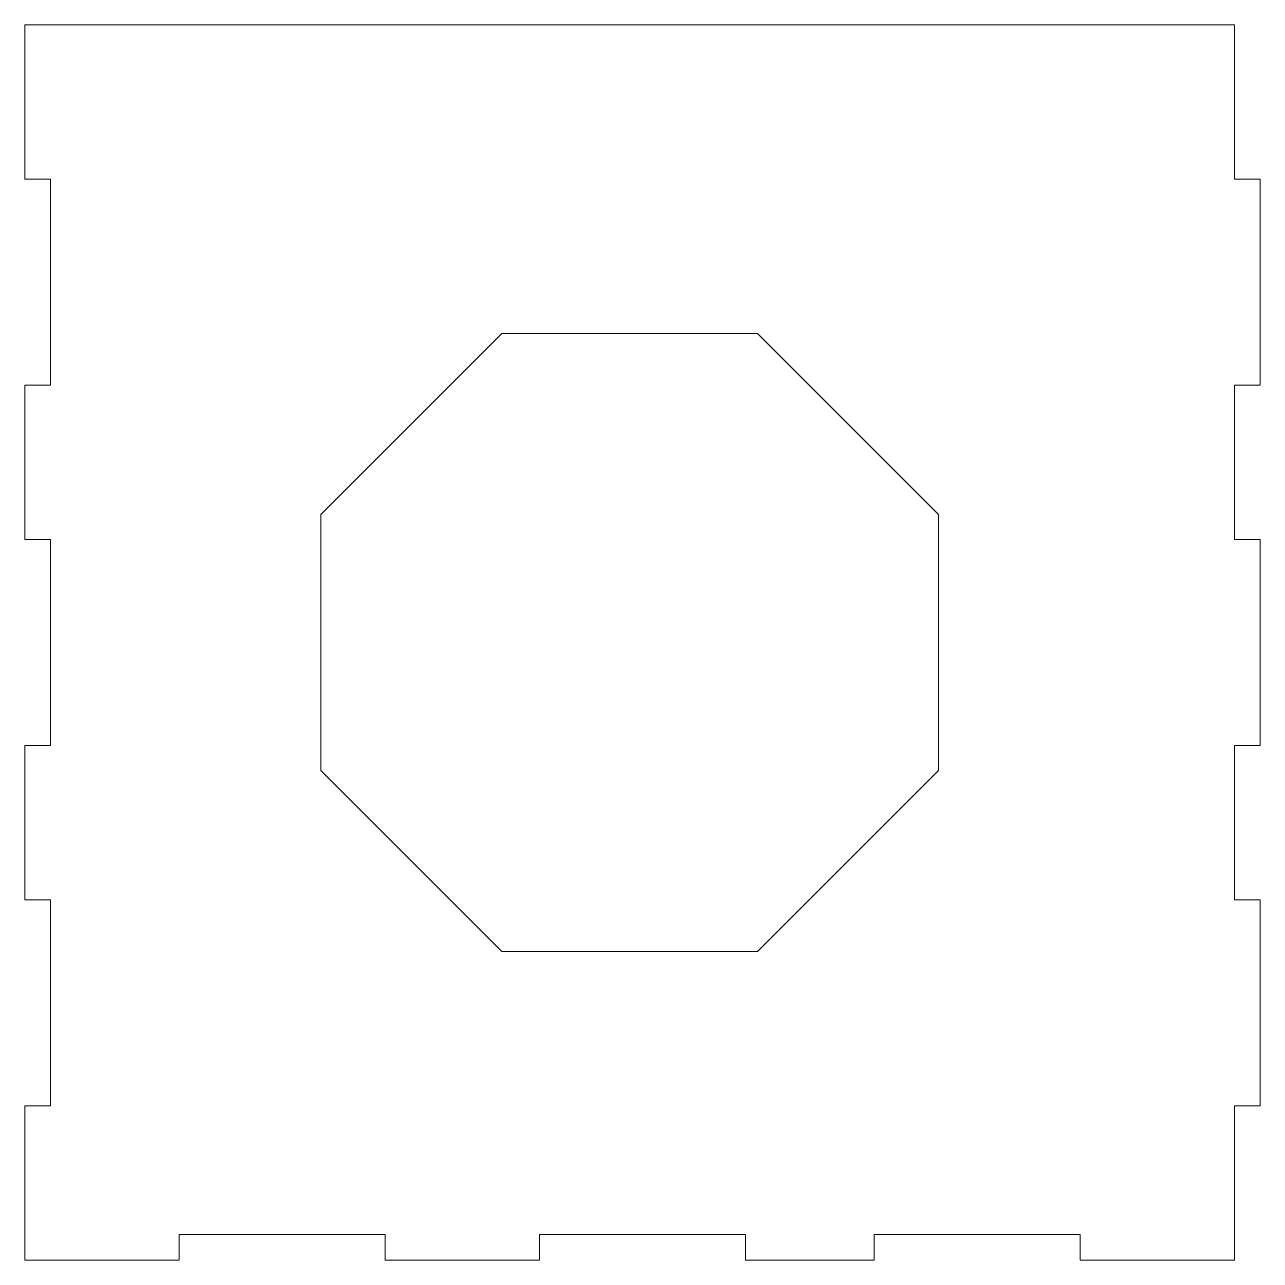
# Model space of a CAD drawing. Header units: inches. Extents: x -2.94 to 3.06, y -3 to 3.
import ezdxf

# ---------------------------------------------------------------- set-up
doc = ezdxf.new("R2010")
doc.units = ezdxf.units.IN
doc.header["$MEASUREMENT"] = 0

msp = doc.modelspace()

# ---------------------------------------------------------------- linework, layer by layer
at = {"color": 7, "linetype": 'Continuous', "lineweight": 15}
for p, q in [((2.9375, 3), (-2.9375, 3)), ((-2.9375, 2.25), (-2.9375, 3)), ((2.9375, 2.25), (2.9375, 3)), ((-2.9375, 2.25), (-2.8125, 2.25)), ((-2.8125, 2.25), (-2.8125, 1.25)), ((2.9375, 2.25), (3.0625, 2.25)), ((3.0625, 2.25), (3.0625, 1.25)), ((-0.6213, 1.5), (-1.5, 0.6213)), ((0.6213, 1.5), (-0.6213, 1.5)), ((1.5, 0.6213), (0.6213, 1.5)), ((-2.9375, 1.25), (-2.8125, 1.25)), ((-2.9375, 0.5), (-2.9375, 1.25)), ((2.9375, 0.5), (2.9375, 1.25)), ((2.9375, 1.25), (3.0625, 1.25)), ((-1.5, 0.6213), (-1.5, -0.6213)), ((1.5, -0.6213), (1.5, 0.6213)), ((-2.9375, 0.5), (-2.8125, 0.5)), ((-2.8125, 0.5), (-2.8125, -0.5)), ((2.9375, 0.5), (3.0625, 0.5)), ((3.0625, 0.5), (3.0625, -0.5)), ((-2.9375, -0.5), (-2.8125, -0.5)), ((-2.9375, -1.25), (-2.9375, -0.5)), ((2.9375, -1.25), (2.9375, -0.5)), ((2.9375, -0.5), (3.0625, -0.5)), ((-1.5, -0.6213), (-0.6213, -1.5)), ((0.6213, -1.5), (1.5, -0.6213)), ((-2.9375, -1.25), (-2.8125, -1.25)), ((-2.8125, -1.25), (-2.8125, -2.25)), ((2.9375, -1.25), (3.0625, -1.25)), ((3.0625, -1.25), (3.0625, -2.25)), ((-0.6213, -1.5), (0.6213, -1.5)), ((-2.9375, -2.25), (-2.8125, -2.25)), ((-2.9375, -3), (-2.9375, -2.25)), ((2.9375, -3), (2.9375, -2.25)), ((2.9375, -2.25), (3.0625, -2.25)), ((-2.1875, -3), (-2.1875, -2.875)), ((-2.1875, -2.875), (-1.1875, -2.875)), ((-1.1875, -3), (-1.1875, -2.875)), ((-0.4375, -3), (-0.4375, -2.875)), ((-0.4375, -2.875), (0.5625, -2.875)), ((0.5625, -3), (0.5625, -2.875)), ((1.1875, -3), (1.1875, -2.875)), ((1.1875, -2.875), (2.1875, -2.875)), ((2.1875, -3), (2.1875, -2.875)), ((-2.1875, -3), (-2.9375, -3)), ((-0.4375, -3), (-1.1875, -3)), ((1.1875, -3), (0.5625, -3)), ((2.9375, -3), (2.1875, -3))]:
    msp.add_line(p, q, dxfattribs=at)

doc.saveas('drawing.dxf')
